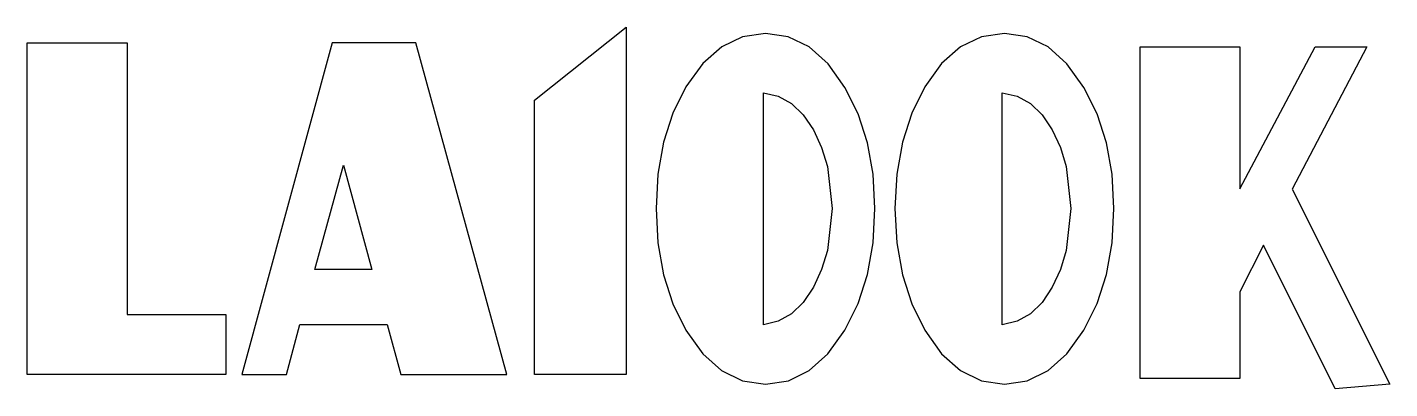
# Model space of a CAD drawing. Extents: x 2.3 to 83, y 0.6 to 22.
import ezdxf

# ---------------------------------------------------------------- set-up
doc = ezdxf.new("R2010")
doc.units = 0

msp = doc.modelspace()

# ---------------------------------------------------------------- linework, layer by layer
at = {"layer": '01'}
for p, q in [((44.67838, 21.469231), (43.437126, 20.874725)), ((46.0321, 21.6674), (44.67838, 21.469231)), ((47.383092, 21.467395), (46.0321, 21.6674)), ((48.618313, 20.867537), (47.383092, 21.467395)), ((43.437126, 20.874725), (42.311861, 19.883881)), ((49.737527, 19.868061), (48.618313, 20.867537)), ((42.311861, 19.883881), (41.30611, 18.4967)), ((50.7405, 18.4692), (49.737527, 19.868061)), ((41.30611, 18.4967), (40.535076, 16.935846)), ((45.90431, 4.39389), (45.9044, 18.1536)), ((45.9044, 18.1536), (46.785396, 17.946979)), ((46.785396, 17.946979), (47.57271, 17.511195)), ((50.74056, 18.46915), (50.7405, 18.4692)), ((51.519616, 16.90274), (50.74056, 18.46915)), ((47.57271, 17.511195), (48.266574, 16.846249)), ((40.535076, 16.935846), (39.984046, 15.213924)), ((48.266574, 16.846249), (48.86722, 15.95214)), ((52.076085, 15.187001), (51.519616, 16.90274)), ((48.86722, 15.95214), (49.35227, 14.904005)), ((39.984046, 15.213924), (39.653256, 13.331402)), ((49.35227, 14.904005), (49.699025, 13.776981)), ((52.409966, 13.317236), (52.076085, 15.187001)), ((49.699025, 13.776981), (49.97671, 11.28626)), ((39.653256, 13.331402), (39.54294, 11.28875)), ((52.52126, 11.28875), (52.409966, 13.317236)), ((39.54294, 11.28875), (39.653255, 9.246098)), ((49.97671, 11.28626), (49.699024, 8.802109)), ((52.409966, 9.255959), (52.52126, 11.28875)), ((39.653255, 9.246098), (39.984045, 7.363576)), ((52.076084, 7.376724), (52.409966, 9.255959)), ((49.699024, 8.802109), (49.352269, 7.675906)), ((39.984045, 7.363576), (40.535075, 5.641654)), ((49.352269, 7.675906), (48.86722, 6.62038)), ((51.519615, 5.651514), (52.076084, 7.376724)), ((48.86713, 6.6229), (48.266129, 5.717093)), ((48.86722, 6.62038), (48.86713, 6.6229)), ((48.266129, 5.717093), (47.57168, 5.0435)), ((40.535075, 5.641654), (41.30611, 4.0808)), ((47.57168, 5.0435), (46.784251, 4.602355)), ((50.74056, 4.0808), (51.519615, 5.651514)), ((41.30611, 4.0808), (42.310099, 2.681919)), ((46.784251, 4.602355), (45.90431, 4.39389)), ((49.734024, 2.681919), (50.74056, 4.0808)), ((42.310099, 2.681919), (43.432427, 1.682426)), ((48.618309, 1.682426), (49.734024, 2.681919)), ((43.432427, 1.682426), (44.673094, 1.082558)), ((47.386605, 1.082558), (48.618309, 1.682426)), ((44.673094, 1.082558), (46.0321, 0.88255)), ((46.0321, 0.88255), (47.386605, 1.082558))]:
    msp.add_line(p, q, dxfattribs=at)
at = {"layer": '02'}
for p, q in [((58.83882, 21.469281), (57.597566, 20.874775)), ((60.19254, 21.66745), (58.83882, 21.469281)), ((61.54352, 21.467442), (60.19254, 21.66745)), ((62.778749, 20.867574), (61.54352, 21.467442)), ((57.597566, 20.874775), (56.472301, 19.883931)), ((63.897988, 19.868081), (62.778749, 20.867574)), ((56.472301, 19.883931), (55.46655, 18.49675)), ((64.901, 18.4692), (63.897988, 19.868081)), ((55.46655, 18.49675), (54.695516, 16.935896)), ((60.06481, 4.39389), (60.0648, 18.1536)), ((60.0648, 18.1536), (60.945796, 17.946979)), ((60.945796, 17.946979), (61.73311, 17.511195)), ((65.680057, 16.90279), (64.901, 18.4692)), ((64.901, 18.4692), (64.901, 18.4692)), ((61.73311, 17.511195), (62.426974, 16.846249)), ((54.695516, 16.935896), (54.144486, 15.213974)), ((62.426974, 16.846249), (63.02762, 15.95214)), ((66.236525, 15.187051), (65.680057, 16.90279)), ((63.02762, 15.95214), (63.51267, 14.904005)), ((54.144486, 15.213974), (53.813696, 13.331452)), ((63.51267, 14.904005), (63.859425, 13.776981)), ((66.570406, 13.317286), (66.236525, 15.187051)), ((63.859425, 13.776981), (64.13711, 11.28626)), ((53.813696, 13.331452), (53.70338, 11.2888)), ((66.6817, 11.2888), (66.570406, 13.317286)), ((53.70338, 11.2888), (53.813695, 9.246148)), ((64.13711, 11.28626), (63.859424, 8.802109)), ((66.570406, 9.256009), (66.6817, 11.2888)), ((53.813695, 9.246148), (54.144485, 7.363626)), ((66.236524, 7.376774), (66.570406, 9.256009)), ((63.859424, 8.802109), (63.512669, 7.675906)), ((54.144485, 7.363626), (54.695515, 5.641704)), ((63.512669, 7.675906), (63.02762, 6.62038)), ((65.680055, 5.651564), (66.236524, 7.376774)), ((63.02763, 6.6229), (62.426629, 5.717093)), ((63.02762, 6.62038), (63.02763, 6.6229)), ((62.426629, 5.717093), (61.73218, 5.0435)), ((54.695515, 5.641704), (55.46655, 4.08085)), ((61.73218, 5.0435), (60.944751, 4.602355)), ((64.901, 4.08085), (65.680055, 5.651564)), ((55.46655, 4.08085), (56.470539, 2.681969)), ((60.944751, 4.602355), (60.06481, 4.39389)), ((63.894464, 2.681969), (64.901, 4.08085)), ((56.470539, 2.681969), (57.592867, 1.682476)), ((62.778749, 1.682476), (63.894464, 2.681969)), ((57.592867, 1.682476), (58.833534, 1.082608)), ((61.547045, 1.082608), (62.778749, 1.682476)), ((58.833534, 1.082608), (60.19254, 0.8826)), ((60.19254, 0.8826), (61.547045, 1.082608))]:
    msp.add_line(p, q, dxfattribs=at)
at = {"layer": '1'}
for p, q in [((32.345, 17.7078), (37.7798, 22.0331)), ((37.7798, 22.0331), (37.7798, 1.45863)), ((32.345, 1.45863), (32.345, 17.7078)), ((37.7798, 1.45863), (32.345, 1.45863))]:
    msp.add_line(p, q, dxfattribs=at)
at = {"layer": 'A'}
for p, q in [((20.3484, 21.1165), (14.9863, 1.45863)), ((25.3099, 21.1165), (20.3484, 21.1165)), ((30.7096, 1.45863), (25.3099, 21.1165)), ((19.32915, 7.6698), (21.01969, 13.85592)), ((21.01969, 13.85592), (22.71023, 7.6698)), ((22.71023, 7.6698), (19.32915, 7.6698)), ((17.6411, 1.45863), (18.440035, 4.42145)), ((18.440035, 4.42145), (23.6018, 4.42146)), ((23.6018, 4.42146), (24.420771, 1.45864)), ((14.9863, 1.45863), (17.6411, 1.45863)), ((24.420771, 1.45864), (30.7096, 1.45863))]:
    msp.add_line(p, q, dxfattribs=at)
at = {"layer": 'K'}
for p, q in [((68.227, 1.20818), (68.227, 20.866)), ((68.227, 20.866), (74.1526, 20.866)), ((74.1526, 12.4509), (78.60811, 20.86602)), ((74.1526, 20.866), (74.1526, 12.4509)), ((81.6611, 20.866), (77.24316, 12.42583)), ((78.60811, 20.86602), (81.6611, 20.866)), ((77.24316, 12.42583), (83.0286, 0.882597)), ((75.55267, 9.122398), (74.15265, 6.344908)), ((79.78778, 0.604598), (75.55267, 9.122398)), ((74.15265, 6.344908), (74.1526, 1.20818)), ((74.1526, 1.20818), (68.227, 1.20818)), ((83.0286, 0.882597), (79.78778, 0.604598))]:
    msp.add_line(p, q, dxfattribs=at)
at = {"layer": 'L'}
for p, q in [((2.27847, 1.45863), (2.27847, 21.1165)), ((2.27847, 21.1165), (8.20412, 21.1165)), ((8.20412, 21.1165), (8.20412, 4.99749)), ((8.20412, 4.99749), (14.0571, 4.99749)), ((14.0571, 4.99749), (14.0571, 1.45863)), ((14.0571, 1.45863), (2.27847, 1.45863))]:
    msp.add_line(p, q, dxfattribs=at)

doc.saveas('drawing.dxf')
